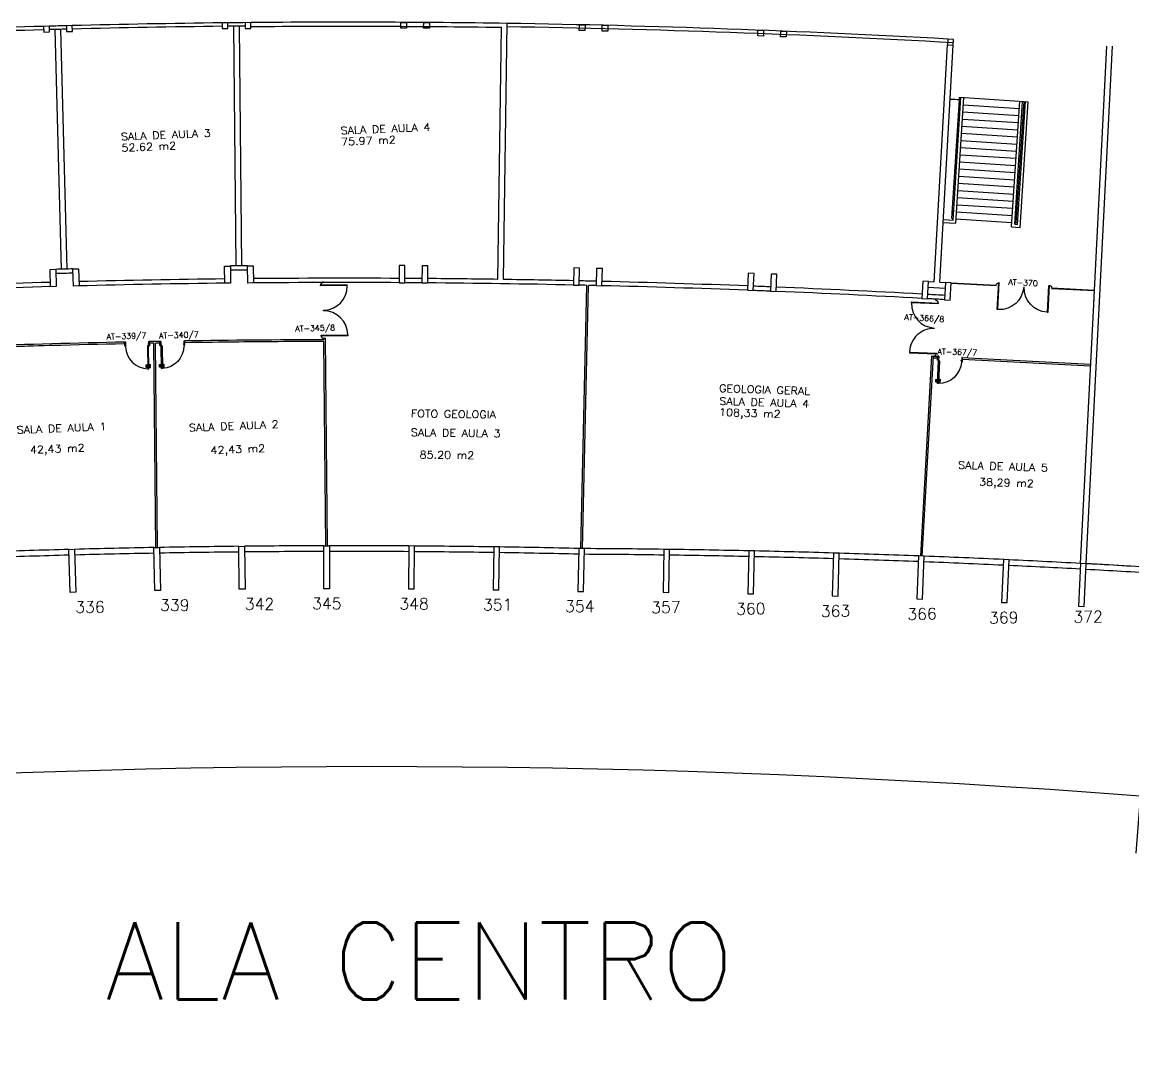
# Model space of a CAD drawing. Extents: x -165 to 137, y 302 to 416.
# Drawn here: x -25.52 to 13.31, y 317.12 to 352.96 of the extents above; entities that cross this region are included whole.
import ezdxf

# ---------------------------------------------------------------- set-up
doc = ezdxf.new("R2010")
doc.units = 0
doc.header["$LTSCALE"] = 0.02
doc.header["$MEASUREMENT"] = 0
doc.layers.get('0').update_dxf_attribs({"linetype": 'CONTINUOUS'})
doc.layers.get('DEFPOINTS').update_dxf_attribs({"linetype": 'CONTINUOUS'})
for name, color, linetype in [('AR-ALV-C', 2, 'CONTINUOUS'), ('AR-DIVISORIA', 2, 'CONTINUOUS'), ('AR-ESCADA-V', 1, 'CONTINUOUS'), ('AR-ESQ', 1, 'CONTINUOUS'), ('AR-EST-CONC-PILAR', 3, 'CONTINUOUS'), ('AR-PISO', 1, 'CONTINUOUS'), ('AR-PORTAS', 1, 'CONTINUOUS'), ('AR-TXT-CONG', 2, 'CONTINUOUS'), ('BL-ESQ-02', 2, 'CONTINUOUS'), ('TEXTO-ENDEREÇO', 2, 'CONTINUOUS'), ('TXT-IDENTIFICAÇÃO', 4, 'CONTINUOUS'), ('USO1', 2, 'CONTINUOUS')]:
    doc.layers.add(name, color=color, linetype=linetype)
doc.styles.add('1', font='romans.shx', dxfattribs={"height": 1.1})
doc.styles.add('LEGENDA', font='romans.shx', dxfattribs={"height": 0.2})
doc.styles.add('ROMANS', font='romans', dxfattribs={"height": 0.002})
doc.styles.add('S26', font='SIMPLEX.shx', dxfattribs={"width": 1.1, "height": 0.26})
doc.styles.add('UNB-100-1', font='simplex.shx', dxfattribs={"height": 0.2})
doc.dimstyles.new('1-600', dxfattribs={"dimtxt": 1.1, "dimasz": 2.5, "dimexe": 2, "dimexo": 4, "dimgap": 0.2, "dimtad": 1, "dimdec": 0, "dimzin": 4, "dimdsep": 46, "dimlunit": 6, "dimtxsty": '1', "dimblk1": 'NONE', "dimblk2": 'NONE', "dimsah": 1, "dimcen": 0, "dimclrd": 2, "dimclre": 2, "dimclrt": 2, "dimadec": 0, "dimazin": 0, "dimtfac": 1, "dimtdec": 0, "dimtmove": 2, "dimatfit": 3, "dimldrblk": 'NONE', "dimfxl": 0, "dimtolj": 1, "dimtzin": 0, "dimarcsym": 0})

# ---------------------------------------------------------------- blocks, each defined once
blk = doc.blocks.new('*D69')
at = {"layer": 'DEFPOINTS', "color": 0, "transparency": 16777216}
for p in [(14.186, 333.887), (14.071, 332.392), (-88.708, 326.864), (-20.129, 326.875), (-88.392, 325.397)]:
    blk.add_point(p, dxfattribs=at)
at = {"layer": 'USO1', "color": 2, "lineweight": -2, "transparency": 16777216}
for p, q in [((13.764, 328.404), (13.418, 323.916)), ((-87.548, 321.488), (-86.604, 317.117))]:
    blk.add_line(p, q, dxfattribs=at)
blk.add_arc((-13.27, -22.605), 349.548, 85.59592, 102.18129, dxfattribs=at)
at = {"layer": 'USO1', "color": 2, "transparency": 16777216, "insert": (-37.026, 326.886), "char_height": 1.1, "attachment_point": 5, "rotation": 3.8886, "style": '1'}
blk.add_mtext('\\A1;Geociências', dxfattribs=at)
blk = doc.blocks.new('_NONE')
at = {"color": 0, "linetype": 'ByBlock'}
blk.add_circle((0, 0), 0.25, dxfattribs=at)
blk = doc.blocks.new('coluna')
at = {"layer": 'AR-EST-CONC-PILAR'}
blk.add_lwpolyline([(8.79, 334.183), (8.72, 332.684), (8.92, 332.675), (8.99, 334.173), (8.79, 334.183)], dxfattribs=at)
blk = doc.blocks.new('PDVDP-TTC')
at = {"color": 1}
for p, q in [((0.112, 0.84), (0.112, -0.1)), ((0.147, 0.84), (0.112, 0.84)), ((0.132, 0.84), (0.132, -0.1)), ((1.853, 0.84), (1.888, 0.84)), ((1.868, 0.84), (1.868, -0.1)), ((1.888, 0.84), (1.888, -0.1)), ((0.009, 0), (-0.009, 0)), ((0, -0.012), (0, 0.01)), ((0.132, -0.1), (0.112, -0.1)), ((1.868, -0.1), (1.888, -0.1))]:
    blk.add_line(p, q, dxfattribs=at)
for centre, radius, start, end in [((0.148, -0.002), 0.843, 0, 90), ((1.853, -0.002), 0.843, 90, 180), ((0.131, 0), 0.101, 180, 270), ((1.87, 0), 0.101, 270, 0)]:
    blk.add_arc(centre, radius, start, end, dxfattribs=at)
blk = doc.blocks.new('pm02-p')
at = {"layer": 'BL-ESQ-02'}
for p, q in [((0.01, 0), (0.01, 0.15)), ((0.04, 0.15), (0.01, 0.15)), ((0.04, 0), (0.04, 0.125)), ((0.04, 0), (0.01, 0))]:
    blk.add_line(p, q, dxfattribs=at)
at = {"layer": 'BL-ESQ-02', "color": 1}
for points in [[(0.034, 0.905), (-0.01, 0.905, 0.414214), (-0.019, 0.896), (-0.019, 0.816, 0.414214), (-0.01, 0.807), (0.019, 0.807), (0.019, 0.825), (-0.001, 0.825), (-0.001, 0.887), (0.034, 0.887)], [(0.083, 0.905), (0.127, 0.905, -0.414214), (0.136, 0.896), (0.136, 0.816, -0.414214), (0.127, 0.807), (0.098, 0.807), (0.098, 0.825), (0.118, 0.825), (0.118, 0.887), (0.083, 0.887)]]:
    blk.add_lwpolyline(points, format="xyb", dxfattribs=at)
for points in [[(0.041, 0.922), (0.041, 0.87), (0.034, 0.87), (0.034, 0.922)], [(0.076, 0.922), (0.076, 0.87), (0.083, 0.87), (0.083, 0.922)]]:
    blk.add_lwpolyline(points, close=True, dxfattribs=at)
at = {"layer": 'BL-ESQ-02'}
for points in [[(0.041, 0.951), (0.041, 0.151), (0.076, 0.151), (0.076, 0.951)], [(0.04, 0.15), (0.04, 0.125), (0.041, 0.125), (0.041, 0.15)], [(0.04, 0.075), (0.04, 0.09), (0.05, 0.09), (0.05, 0.075)], [(0.041, 0.151), (0.066, 0.151), (0.066, 0.15), (0.041, 0.15)], [(0.842, 0.1), (0.842, 0.115), (0.832, 0.115), (0.832, 0.1)], [(0.872, 0), (0.842, 0), (0.842, 0.15), (0.872, 0.15)]]:
    blk.add_lwpolyline(points, close=True, dxfattribs=at)
blk.add_lwpolyline([(0.01, 0.14), (0, 0.14), (0, 0.01), (0.01, 0.01)], dxfattribs=at)
at = {"layer": 'BL-ESQ-02', "color": 1}
blk.add_arc((0.041, 0.151), 0.801, 1.0013, 87.4949, dxfattribs=at)

msp = doc.modelspace()

# ---------------------------------------------------------------- linework, layer by layer
at = {"color": 2}
for p, q in [((-14.151, 343.783), (-15.091, 343.773)), ((-15.09, 343.753), (-15.091, 343.773)), ((-14.151, 343.763), (-15.09, 343.753)), ((-14.15, 343.748), (-14.151, 343.783)), ((5.576, 343.152), (5.578, 343.187)), ((5.577, 343.167), (6.516, 343.128)), ((5.578, 343.187), (6.517, 343.148)), ((6.516, 343.128), (6.517, 343.148)), ((-14.133, 342.027), (-15.073, 342.018)), ((-15.073, 342.018), (-15.073, 341.998)), ((-14.133, 342.007), (-15.073, 341.998)), ((-14.133, 342.042), (-14.133, 342.007)), ((5.505, 341.448), (5.504, 341.413)), ((5.504, 341.433), (6.444, 341.394)), ((5.504, 341.413), (6.443, 341.374)), ((6.444, 341.394), (6.443, 341.374))]:
    msp.add_line(p, q, dxfattribs=at)
at = {"color": 1}
for p, q in [((-15.004, 343.887), (-14.982, 343.887)), ((-14.992, 343.878), (-14.992, 343.896)), ((6.434, 343.264), (6.412, 343.265)), ((6.421, 343.256), (6.422, 343.274))]:
    msp.add_line(p, q, dxfattribs=at)
for centre, radius, start, end in [((-14.991, 343.756), 0.101, 90.5719, 180.5719), ((-14.993, 343.739), 0.843, 270.5719, 0.5719), ((6.416, 343.134), 0.101, 357.6081, 87.6081), ((-14.976, 342.034), 0.843, 0.5719, 90.5719), ((6.418, 343.117), 0.843, 177.6081, 267.6081), ((6.347, 341.414), 0.843, 87.6081, 177.6081), ((-14.973, 342.017), 0.101, 180.5719, 270.5719), ((6.344, 341.397), 0.101, 267.6081, 357.6081)]:
    msp.add_arc(centre, radius, start, end, dxfattribs=at)
at = {"layer": 'AR-ALV-C'}
for p, q in [((-24.142, 344.331), (-24.364, 352.708)), ((-23.942, 344.336), (-24.164, 352.713)), ((-18.039, 344.444), (-18.122, 352.824)), ((-17.839, 344.446), (-17.922, 352.825)), ((-8.89, 343.974), (-8.759, 352.773)), ((-8.69, 343.971), (-8.557, 352.92)), ((6.366, 343.886), (6.833, 352.174)), ((6.566, 343.875), (7.032, 352.163)), ((11.684, 334.037), (12.602, 352.121)), ((11.946, 343.131), (12.402, 352.131)), ((6.98, 346.097), (7.249, 350.247)), ((7.027, 346.043), (7.304, 350.334)), ((7.12, 345.937), (7.404, 350.328)), ((9.076, 345.811), (9.36, 350.202)), ((9.183, 345.904), (9.46, 350.195)), ((9.282, 345.898), (9.56, 350.189)), ((9.376, 345.792), (9.659, 350.182)), ((9.56, 350.189), (9.659, 350.182)), ((6.684, 345.965), (7.12, 345.937)), ((6.689, 346.065), (7.027, 346.043)), ((9.076, 345.811), (9.376, 345.792)), ((9.183, 345.904), (9.282, 345.898)), ((6.155, 343.698), (6.754, 343.664)), ((6.167, 343.897), (6.366, 343.886)), ((6.566, 343.875), (6.766, 343.864)), ((11.485, 334.046), (11.956, 343.33)), ((5.897, 334.306), (6.289, 341.298)), ((5.947, 334.303), (6.339, 341.296)), ((6.289, 341.298), (6.339, 341.296))]:
    msp.add_line(p, q, dxfattribs=at)
for centre, radius, start, end in [((-14.26, -24.581), 377.545, 89.13418, 90.49526), ((-14.26, -24.581), 377.395, 89.16454, 90.49526), ((-14.267, -24.581), 375.445, 86.71484, 86.7642), ((-14.264, -24.131), 368.595, 90.52449, 90.61776), ((-14.27, -24.132), 368.595, 91.47245, 91.56572), ((-14.27, -24.132), 368.445, 91.47243, 91.56574), ((-14.264, -24.131), 368.445, 90.52447, 90.61778), ((-14.262, -24.581), 368.595, 89.70108, 90.4934), ((-14.26, -24.581), 368.445, 91.59302, 92.39474), ((-14.26, -24.581), 368.595, 91.59681, 92.38932), ((-14.26, -24.581), 368.445, 90.64505, 91.44677), ((-14.26, -24.581), 368.595, 90.64885, 91.44136), ((-14.262, -24.574), 368.438, 89.69573, 90.49883), ((-14.262, -24.574), 368.438, 89.5767, 89.67001), ((-14.262, -24.581), 368.595, 89.57673, 89.66999), ((-14.262, -24.574), 368.438, 88.74925, 89.54937), ((-14.262, -24.581), 368.595, 89.16492, 89.54564), ((-14.263, -24.581), 368.595, 88.75312, 89.13358), ((-14.262, -24.574), 368.438, 88.6803, 88.72229), ((-14.263, -24.581), 368.595, 88.62877, 88.72203), ((-14.263, -24.581), 368.595, 88.62877, 88.72203), ((-14.262, -24.574), 368.438, 88.62898, 88.67097), ((-14.262, -24.574), 368.438, 87.80567, 88.59993), ((-14.263, -24.581), 368.595, 87.80542, 88.59768), ((-14.263, -24.581), 368.595, 87.80542, 88.59768), ((-14.263, -24.581), 368.595, 87.68106, 87.77433), ((-14.263, -24.581), 368.595, 86.85771, 87.64997), ((-14.592, -31.042), 374.914, 87.67072, 87.76242), ((-14.592, -31.042), 374.914, 86.86163, 87.64016), ((-14.592, -31.042), 374.914, 86.73937, 86.83107), ((-14.592, -31.042), 374.914, 86.79003, 86.83107), ((-14.263, -24.581), 368.595, 86.73336, 86.82662)]:
    msp.add_arc(centre, radius, start, end, dxfattribs=at)
at = {"layer": 'AR-DIVISORIA'}
for p, q in [((-5.989, 334.568), (-5.776, 343.766)), ((-5.929, 334.566), (-5.716, 343.764)), ((-14.982, 342.877), (-14.982, 342.896)), ((-14.922, 342.876), (-14.922, 342.899)), ((-20.841, 334.603), (-20.913, 341.743)), ((-20.781, 334.604), (-20.853, 341.744)), ((-14.972, 341.863), (-14.972, 341.916)), ((-14.972, 341.916), (-14.912, 341.916)), ((-14.9, 334.662), (-14.971, 341.803)), ((-14.84, 334.663), (-14.912, 341.916))]:
    msp.add_line(p, q, dxfattribs=at)
for centre, radius, start, end in [((-14.261, -24.804), 366.668, 91.19912, 91.99589), ((-14.26, -24.588), 366.391, 91.20008, 91.99721), ((-14.261, -24.804), 366.668, 91.00082, 91.06286), ((-14.26, -24.588), 366.391, 91.04043, 91.06371), ((-14.26, -24.588), 366.391, 91.00789, 91.03105), ((-14.261, -24.804), 366.668, 90.11102, 90.87087), ((-14.26, -24.588), 366.391, 90.57583, 90.87153), ((-14.261, -24.408), 366.212, 90.11116, 90.61014), ((-14.257, -24.581), 366.385, 91.52296, 91.99774)]:
    msp.add_arc(centre, radius, start, end, dxfattribs=at)
at = {"layer": 'AR-ESCADA-V'}
for p, q in [((7.249, 350.247), (7.254, 350.338)), ((7.254, 350.338), (9.51, 350.192)), ((7.232, 349.838), (7.272, 349.836)), ((7.248, 350.088), (7.288, 350.085)), ((7.388, 350.079), (9.344, 349.952)), ((9.236, 345.951), (9.51, 350.192)), ((9.444, 349.946), (9.494, 349.943)), ((7.216, 349.589), (7.256, 349.586)), ((7.356, 349.58), (9.312, 349.453)), ((7.372, 349.829), (9.328, 349.703)), ((9.411, 349.447), (9.461, 349.444)), ((9.428, 349.696), (9.477, 349.693)), ((7.184, 349.09), (7.224, 349.087)), ((7.2, 349.339), (7.24, 349.337)), ((7.323, 349.081), (9.279, 348.954)), ((7.34, 349.33), (9.296, 349.204)), ((9.395, 349.197), (9.445, 349.194)), ((7.168, 348.84), (7.208, 348.838)), ((7.307, 348.831), (9.263, 348.705)), ((9.363, 348.698), (9.413, 348.695)), ((9.379, 348.948), (9.429, 348.945)), ((7.136, 348.341), (7.175, 348.339)), ((7.152, 348.591), (7.191, 348.588)), ((7.275, 348.332), (9.231, 348.206)), ((7.291, 348.582), (9.247, 348.455)), ((9.347, 348.449), (9.397, 348.446)), ((7.119, 348.092), (7.159, 348.089)), ((7.259, 348.083), (9.215, 347.956)), ((9.315, 347.95), (9.365, 347.947)), ((9.331, 348.199), (9.381, 348.196)), ((7.087, 347.593), (7.127, 347.59)), ((7.103, 347.842), (7.143, 347.84)), ((7.227, 347.584), (9.183, 347.457)), ((7.243, 347.833), (9.199, 347.707)), ((9.299, 347.7), (9.349, 347.697)), ((7.071, 347.343), (7.111, 347.341)), ((7.211, 347.334), (9.167, 347.208)), ((9.266, 347.202), (9.316, 347.198)), ((9.283, 347.451), (9.332, 347.448)), ((7.039, 346.844), (7.079, 346.842)), ((7.055, 347.094), (7.095, 347.091)), ((7.178, 346.835), (9.134, 346.709)), ((7.195, 347.085), (9.15, 346.958)), ((9.25, 346.952), (9.3, 346.949)), ((7.007, 346.345), (7.046, 346.343)), ((7.023, 346.595), (7.063, 346.592)), ((7.162, 346.586), (9.118, 346.46)), ((9.218, 346.453), (9.268, 346.45)), ((9.234, 346.703), (9.284, 346.699)), ((6.991, 346.096), (7.03, 346.093)), ((7.13, 346.087), (9.086, 345.961)), ((7.146, 346.336), (9.102, 346.21)), ((9.186, 345.954), (9.236, 345.951)), ((9.202, 346.204), (9.252, 346.2))]:
    msp.add_line(p, q, dxfattribs=at)
at = {"layer": 'AR-ESQ'}
for p, q in [((6.964, 343.837), (8.538, 343.758)), ((6.965, 343.852), (8.54, 343.772)), ((10.475, 343.659), (11.969, 343.583)), ((10.476, 343.667), (11.969, 343.591)), ((10.477, 343.674), (11.969, 343.598)), ((6.339, 341.296), (6.529, 341.286)), ((6.336, 341.236), (6.486, 341.228)), ((7.33, 341.246), (11.838, 341.017)), ((7.357, 341.184), (11.835, 340.957))]:
    msp.add_line(p, q, dxfattribs=at)
for centre, radius, start, end in [((-14.608, -13.279), 347.937, 91.52723, 91.98354), ((-14.261, -24.481), 358.945, 91.53502, 91.97708), ((-14.516, -13.277), 347.937, 91.05322, 91.50953), ((-14.261, -24.481), 358.945, 91.06104, 91.5031), ((-14.423, -13.275), 347.937, 90.57921, 91.03553), ((-14.261, -24.481), 358.945, 90.58706, 91.02912), ((-14.331, -13.274), 347.937, 90.1052, 90.56152), ((-14.261, -24.481), 358.945, 90.11308, 90.55514), ((-14.238, -13.274), 347.937, 89.63144, 90.08751), ((-14.261, -24.481), 358.945, 89.63934, 90.08116), ((-14.261, -24.481), 358.945, 89.16536, 89.60742), ((-15.437, -115.641), 450.311, 89.18472, 89.53729), ((-14.261, -24.481), 358.945, 88.69138, 89.13344), ((-14.022, -11.759), 346.42, 88.68281, 89.14113), ((-7.791, -12.56), 347.13, 89.22377, 89.70539), ((-7.901, -24.574), 358.945, 89.23209, 89.67414), ((-7.901, -24.574), 358.945, 88.7581, 89.20016), ((-7.689, -12.435), 347.004, 88.74971, 89.20725), ((-8.527, -48.745), 383.324, 88.2989, 88.71309), ((-7.479, -12.163), 346.726, 87.80157, 88.25948), ((-7.901, -24.574), 358.945, 88.28412, 88.72618), ((-7.901, -24.574), 358.945, 87.81014, 88.2522), ((-7.901, -24.574), 358.945, 87.33616, 87.77822), ((-7.901, -24.574), 358.945, 87.33616, 87.77822), ((-7.361, -11.831), 346.39, 87.32752, 87.78588), ((-5.062, 33.513), 300.988, 86.84864, 87.35877), ((-7.901, -24.574), 358.945, 86.90551, 87.30424), ((-7.24, -11.522), 346.076, 86.61326, 86.86538), ((-7.24, -11.522), 346.076, 86.45141, 86.86392), ((-7.901, -24.574), 358.945, 86.47357, 86.87359)]:
    msp.add_arc(centre, radius, start, end, dxfattribs=at)
at = {"layer": 'AR-EST-CONC-PILAR'}
for points in [[(-18.521, 352.739), (-18.321, 352.741), (-18.323, 352.941), (-18.523, 352.939)], [(-17.721, 352.747), (-17.521, 352.749), (-17.523, 352.949), (-17.723, 352.947)], [(-12.081, 352.757), (-12.281, 352.758), (-12.28, 352.958), (-12.08, 352.957)], [(-11.281, 352.752), (-11.481, 352.753), (-11.48, 352.953), (-11.28, 352.952)], [(-24.762, 352.617), (-24.562, 352.623), (-24.567, 352.823), (-24.767, 352.817)], [(-23.962, 352.639), (-23.762, 352.644), (-23.767, 352.844), (-23.967, 352.838)], [(-5.84, 352.669), (-6.04, 352.674), (-6.035, 352.874), (-5.836, 352.869)], [(-5.04, 352.651), (-5.24, 352.655), (-5.236, 352.855), (-5.036, 352.851)], [(0.398, 352.478), (0.199, 352.486), (0.206, 352.686), (0.406, 352.678)], [(1.198, 352.447), (0.998, 352.455), (1.006, 352.654), (1.206, 352.646)], [(-18.439, 344.44), (-18.239, 344.442), (-18.233, 343.842), (-18.433, 343.84)], [(-17.639, 344.448), (-17.439, 344.45), (-17.433, 343.85), (-17.633, 343.848)], [(-12.136, 344.457), (-12.336, 344.458), (-12.34, 343.858), (-12.14, 343.857)], [(-11.336, 344.452), (-11.536, 344.453), (-11.54, 343.853), (-11.34, 343.852)], [(-24.541, 344.32), (-24.342, 344.326), (-24.326, 343.726), (-24.526, 343.72)], [(-23.742, 344.341), (-23.542, 344.347), (-23.526, 343.747), (-23.726, 343.742)], [(-6.032, 344.371), (-6.232, 344.376), (-6.246, 343.776), (-6.046, 343.772)], [(-5.232, 344.353), (-5.432, 344.358), (-5.446, 343.758), (-5.246, 343.753)], [(0.069, 344.185), (-0.131, 344.193), (-0.154, 343.593), (0.045, 343.585)], [(0.869, 344.153), (0.669, 344.161), (0.645, 343.562), (0.845, 343.554)], [(6.167, 343.897), (5.967, 343.909), (5.933, 343.31), (6.133, 343.298)], [(6.965, 343.852), (6.766, 343.864), (6.732, 343.265), (6.932, 343.253)]]:
    msp.add_lwpolyline(points, close=True, dxfattribs=at)
for points in [[(6.844, 352.374), (6.833, 352.174), (7.032, 352.163), (7.044, 352.362), (6.844, 352.374)], [(-23.682, 334.54), (-23.642, 333.04), (-23.842, 333.035), (-23.882, 334.534), (-23.682, 334.54)], [(-20.711, 334.605), (-20.684, 333.105), (-20.884, 333.102), (-20.911, 334.602), (-20.711, 334.605)], [(-17.741, 334.646), (-17.726, 333.146), (-17.926, 333.144), (-17.941, 334.644), (-17.741, 334.646)], [(-14.77, 334.663), (-14.767, 333.163), (-14.967, 333.162), (-14.97, 334.662), (-14.77, 334.663)], [(-12, 334.656), (-12.01, 333.156), (-11.81, 333.155), (-11.8, 334.655), (-12, 334.656)], [(-9.029, 334.625), (-9.052, 333.125), (-8.852, 333.122), (-8.829, 334.622), (-9.029, 334.625)], [(-6.059, 334.569), (-6.094, 333.07), (-5.894, 333.065), (-5.859, 334.565), (-6.059, 334.569)], [(-3.088, 334.538), (-3.109, 333.039), (-2.909, 333.036), (-2.888, 334.536), (-3.088, 334.538)], [(-0.117, 334.486), (-0.15, 332.987), (0.05, 332.982), (0.082, 334.482), (-0.117, 334.486)], [(2.853, 334.41), (2.807, 332.91), (3.007, 332.904), (3.052, 334.404), (2.853, 334.41)], [(5.822, 334.308), (5.764, 332.81), (5.964, 332.802), (6.022, 334.301), (5.822, 334.308)]]:
    msp.add_lwpolyline(points, dxfattribs=at)
at = {"layer": 'AR-PISO'}
for centre, radius, start, end in [((-14.26, -24.581), 377.545, 90.64702, 91.44322), ((-14.26, -24.581), 377.545, 90.52561, 90.61667), ((-14.26, -24.581), 377.545, 91.59498, 92.39119), ((-14.26, -24.581), 377.425, 91.59501, 92.39116), ((-14.26, -24.581), 377.545, 91.47358, 91.56463), ((-14.26, -24.581), 377.425, 91.47356, 91.56465), ((-14.26, -24.581), 377.425, 90.64705, 91.4432), ((-14.26, -24.581), 377.425, 90.5256, 90.61668), ((-14.267, -24.581), 377.425, 86.76428, 89.13418), ((-14.267, -24.581), 377.545, 86.79463, 89.13418)]:
    msp.add_arc(centre, radius, start, end, dxfattribs=at)

# ---------------------------------------------------------------- block references
at = {"rotation": 180.9659971835364}
msp.add_blockref('pm02-p', (-21.063, 341.801), dxfattribs=at)
at = {"xscale": -1}
for p, rotation in [((-20.706, 341.807), 180.9389385592831), ((6.489, 341.288), 177.0952743022752)]:
    msp.add_blockref('pm02-p', p, dxfattribs=dict(at, rotation=rotation))
at = {"color": 1}
for p in [(0, 0.001), (2.694, -0.136)]:
    msp.add_blockref('coluna', p, dxfattribs=at)
at = {"layer": 'AR-PORTAS', "xscale": -1, "rotation": 176.8790170593973}
msp.add_blockref('PDVDP-TTC', (8.508, 343.767), dxfattribs=at)

# ---------------------------------------------------------------- texts
at = {"layer": 'AR-TXT-CONG', "style": 'S26', "width": 1.1}
for s, rotation, p in [('SALA DE AULA 3', 2.3408, (-22.057, 348.833)), ('SALA DE AULA 4', 2.3408, (-14.378, 349.044)), ('52.62 m2', 2.3408, (-22.041, 348.443)), ('75.97 m2', 2.3408, (-14.362, 348.654)), ('GEOLOGIA GERAL', 358.1915, (-1.155, 340.04)), ('SALA DE AULA 4', 358.1915, (-1.145, 339.594)), ('FOTO GEOLOGIA', 359.2162, (-11.927, 339.161)), ('108,33 m2', 358.1915, (-1.158, 339.204)), ('SALA DE AULA 1', 2.3408, (-25.704, 338.581)), ('SALA DE AULA 2', 2.3408, (-19.681, 338.658)), ('SALA DE AULA 3', 359.2162, (-11.932, 338.499)), ('42,43 m2', 2.3408, (-25.24, 337.886)), ('42,43 m2', 2.3408, (-18.928, 337.87)), ('85.20 m2', 359.2162, (-11.624, 337.72)), ('SALA DE AULA 5', 358.1915, (7.203, 337.359)), ('38,29 m2', 358.1915, (7.935, 336.77))]:
    msp.add_text(s, height=0.26, rotation=rotation, dxfattribs=at).set_placement(p)
at = {"layer": 'AR-TXT-CONG', "style": 'ROMANS'}
msp.add_text('372', height=0.4, rotation=1.1119, dxfattribs=at).set_placement((11.239, 331.973))
at = {"layer": 'AR-TXT-CONG', "char_height": 0.4, "width": 1.1646, "attachment_point": 1, "style": 'ROMANS'}
for s, insert, rotation in [('339', (-20.697, 332.786), 0.0972), ('339', (-20.697, 332.786), 0.0972), ('342', (-17.732, 332.827), 0.0972), ('342', (-17.732, 332.827), 0.0972), ('345', (-15.38, 332.843), 0.0972), ('345', (-15.38, 332.843), 0.0972), ('348', (-12.33, 332.835), 0.0972), ('348', (-12.33, 332.835), 0.0972), ('351', (-9.406, 332.802), 0.0972), ('351', (-9.406, 332.802), 0.0972), ('336', (-23.661, 332.721), 0.0972), ('336', (-23.661, 332.721), 0.0972), ('354', (-6.535, 332.745), 0.0972), ('354', (-6.535, 332.745), 0.0972), ('357', (-3.528, 332.704), 1.1119), ('357', (-3.528, 332.704), 1.1119), ('360', (-0.563, 332.651), 1.1119), ('360', (-0.563, 332.651), 1.1119), ('363', (2.401, 332.573), 1.1119), ('363', (2.401, 332.573), 1.1119), ('366', (5.425, 332.471), 1.1119), ('366', (5.425, 332.471), 1.1119), ('369', (8.284, 332.342), 1.1119), ('369', (8.284, 332.342), 1.1119)]:
    msp.add_mtext(s, dxfattribs=dict(at, insert=insert, rotation=rotation))
at = {"layer": 'TEXTO-ENDEREÇO', "style": 'UNB-100-1'}
for s, rotation, p in [('AT-370', 357.2605, (8.958, 343.784)), ('AT-366/8', 356.8167, (5.327, 342.558)), ('AT-339/7', 1.8401, (-22.562, 341.871)), ('AT-340/7', 1.8401, (-20.73, 341.907)), ('AT-345/8', 1.8401, (-15.965, 342.147)), ('AT-367/7', 358.4471, (6.481, 341.354))]:
    msp.add_text(s, height=0.2, rotation=rotation, dxfattribs=at).set_placement(p)
at = {"layer": 'TXT-IDENTIFICAÇÃO', "style": 'LEGENDA'}
msp.add_text('ALA CENTRO', height=2.7, rotation=359.9862, dxfattribs=at).set_placement((-22.62, 318.803))

# ---------------------------------------------------------------- dimensions: what is measured, and where the dimension line sits
at = {"layer": 'USO1'}
dim = msp.add_angular_dim_2l(base=(-20.129, 326.875), line1=((14.186, 333.887), (14.071, 332.392)), line2=((-88.708, 326.864), (-88.392, 325.397)), text='Geociências', dimstyle='1-600', override={"dimazin": 1}, dxfattribs=at)
dim.commit()
dim.dimension.update_dxf_attribs({"geometry": '*D69', "text_midpoint": (-37.026, 326.886)})

doc.saveas('drawing.dxf')
